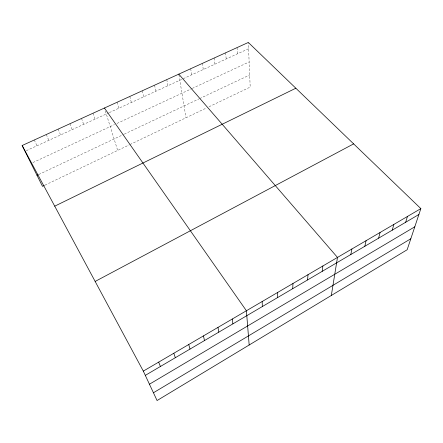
<?xml version="1.0" encoding="UTF-8"?>
<svg xmlns="http://www.w3.org/2000/svg" width="443" height="443" viewBox="0 0 443 443"><rect width="100%" height="100%" fill="white"/><g stroke="black" fill="none" stroke-linecap="round" stroke-linejoin="round"><path stroke-width="0.33" stroke-dasharray="2.21 1.66" d="M44.953 185.152L129.356 144.828M129.965 144.534L206.632 107.909M209.03 106.757L250.195 87.094L248.324 42.462M38.796 174.47L123.669 134.434M124.267 134.151L198.985 98.905M199.599 98.612L249.686 74.983M32.915 162.559L114.527 124.583M116.985 123.442L191.636 88.705M192.24 88.423L249.138 61.948M26.22 150.725L108.69 112.893M109.294 112.616L248.584 48.719M34.277 139.988L36.996 145.786M46.277 134.522L48.846 140.348M58.155 129.112L60.575 134.965M69.905 123.758L72.181 129.644M81.529 118.458L83.666 124.372M93.036 113.214L95.04 119.156M105.362 111.01L117.666 150.41M117.185 102.217L118.896 108.214M129.793 96.469L131.361 102.494M142.258 90.793L143.682 96.845M154.579 85.178L155.858 91.258M166.762 79.624L167.908 85.732M178.917 74.817L185.999 117.766M190.717 68.709L191.597 74.861M202.495 63.343L203.243 69.518M214.141 58.039L214.766 64.235M225.659 52.789L226.163 59.008M237.055 47.595L237.431 53.836"/><path stroke-width="0.66" d="M277.634 297.552L277.689 292.435M292.707 288.686L292.978 283.481M307.553 279.959L308.035 274.666M322.183 271.354L322.869 265.983M331.32 295.475L337.488 257.422L178.806 74.136M350.812 254.52L351.892 248.988M364.822 246.286L366.084 240.682M378.627 238.168L380.072 232.492M392.238 230.161L393.86 224.418M405.661 222.27L407.449 216.461M420.85 208.614L407.156 249.747L157.066 400.538L143.316 371.112L22.15 145.514L248.324 42.462L420.85 208.614L143.316 371.112M153.428 392.758L410.816 238.76M149.441 384.214L414.798 226.794M145.304 375.365L418.895 214.49M95.151 281.438L353.636 143.881M54.727 206.167L295.835 88.223M44.339 185.445L42.495 186.326L22.15 145.514M37.007 175.317L38.198 174.752M104.426 108.026L246.408 310.748L249.171 345.003M158.672 362.119L160.41 366.477M173.811 353.259L175.312 357.717M188.735 344.516L190.003 349.078M203.453 335.899L204.494 340.556M217.973 327.399L218.792 332.15M232.287 319.015L232.896 323.861M262.173 301.522L262.339 306.545"/></g></svg>
